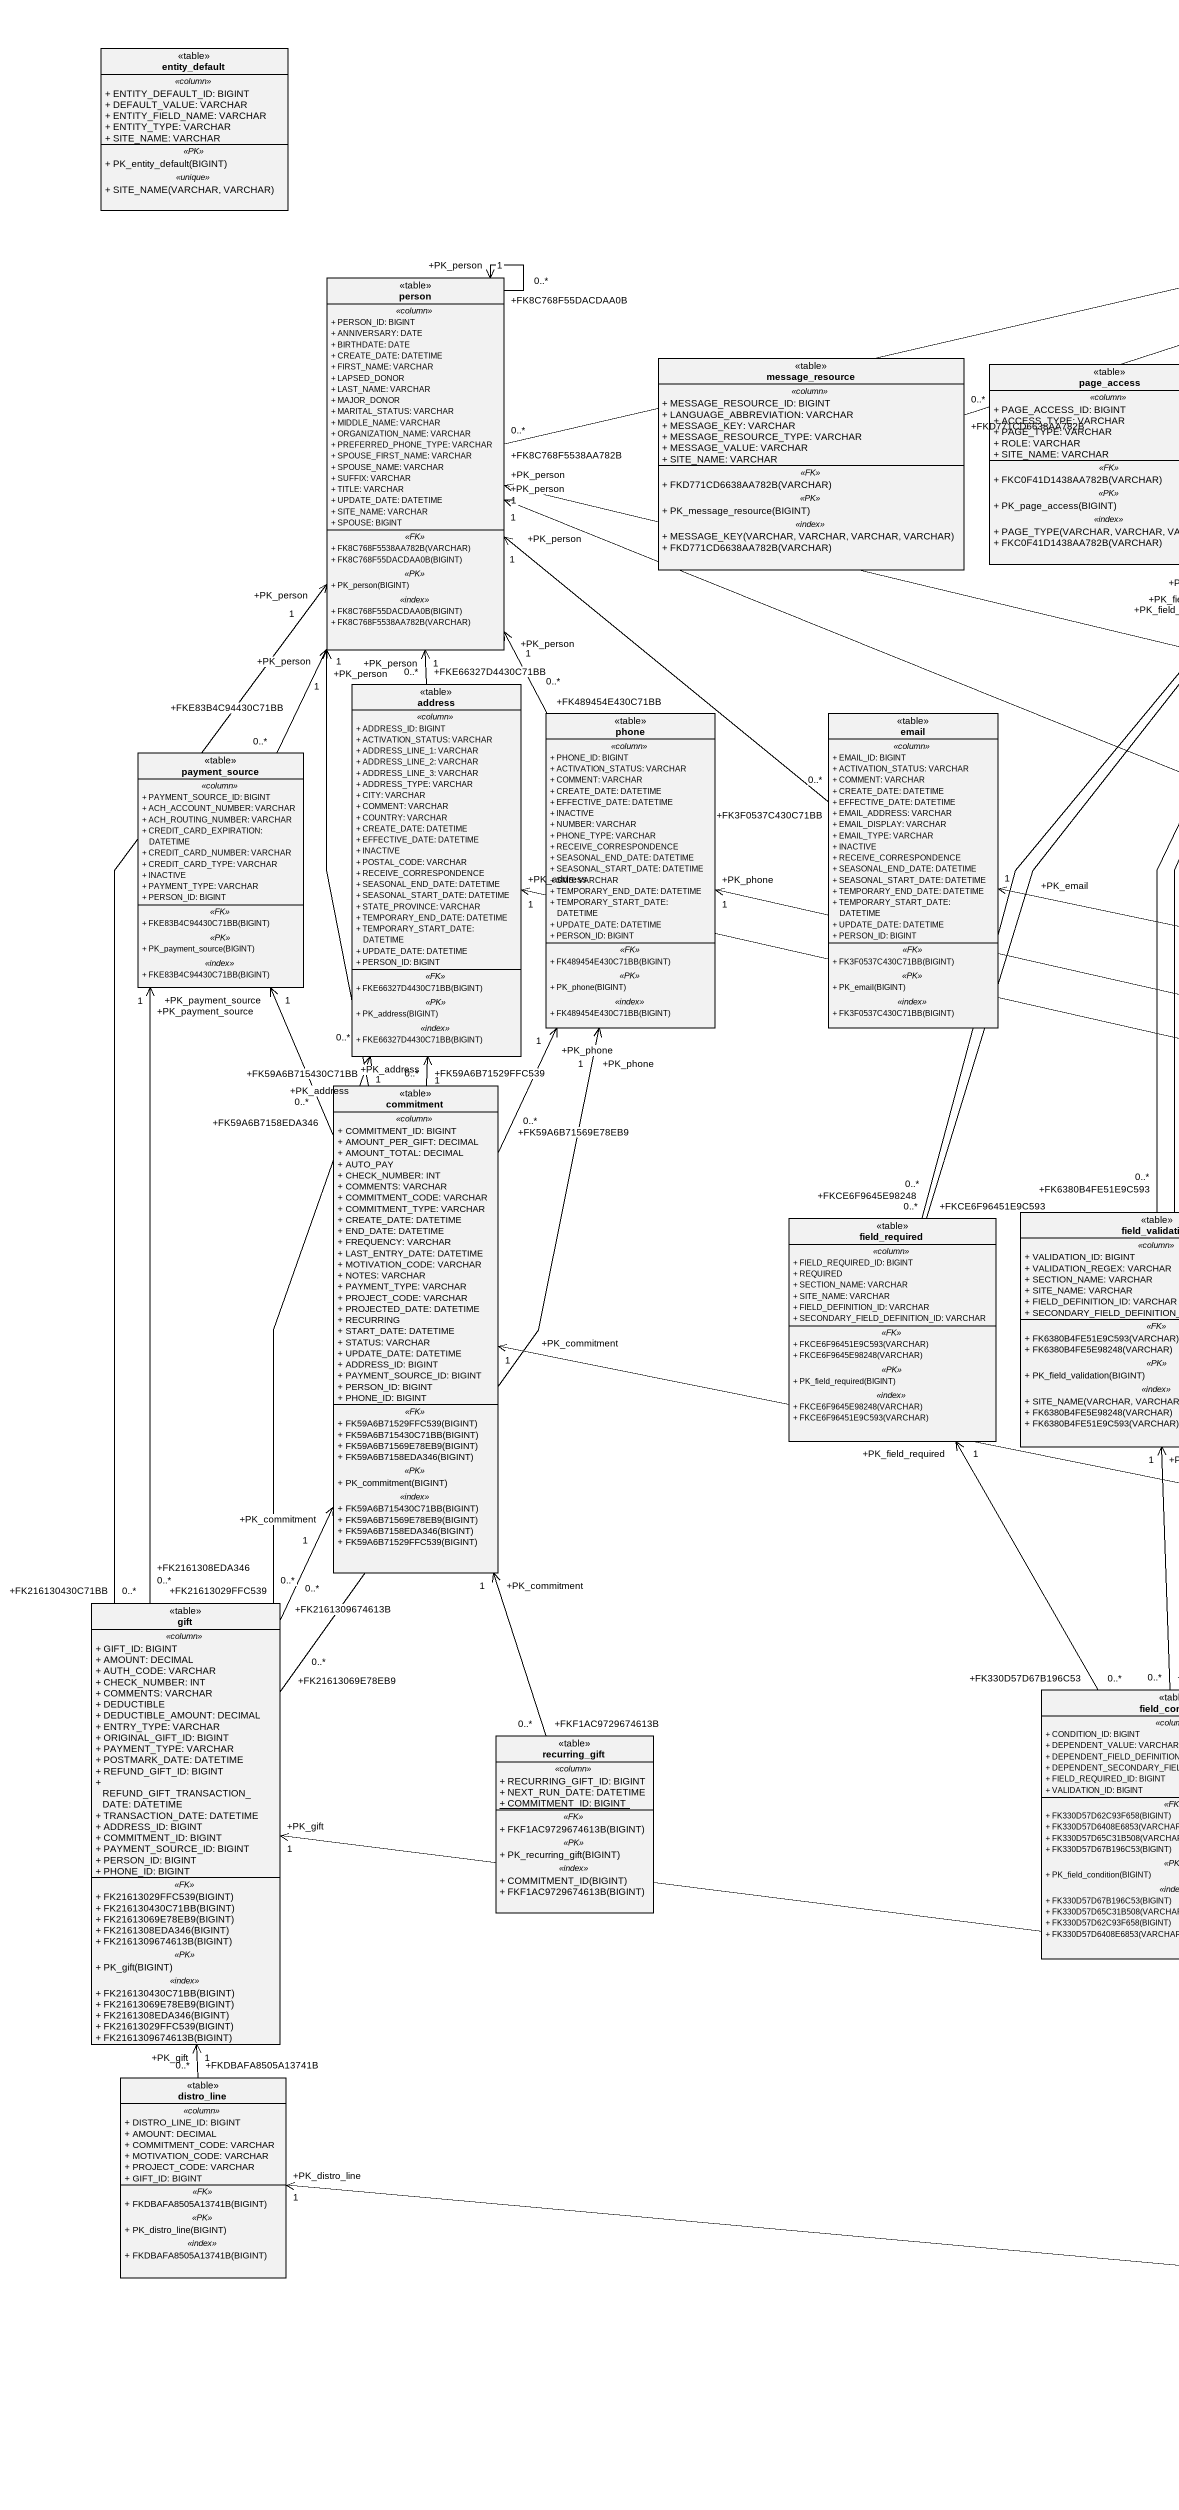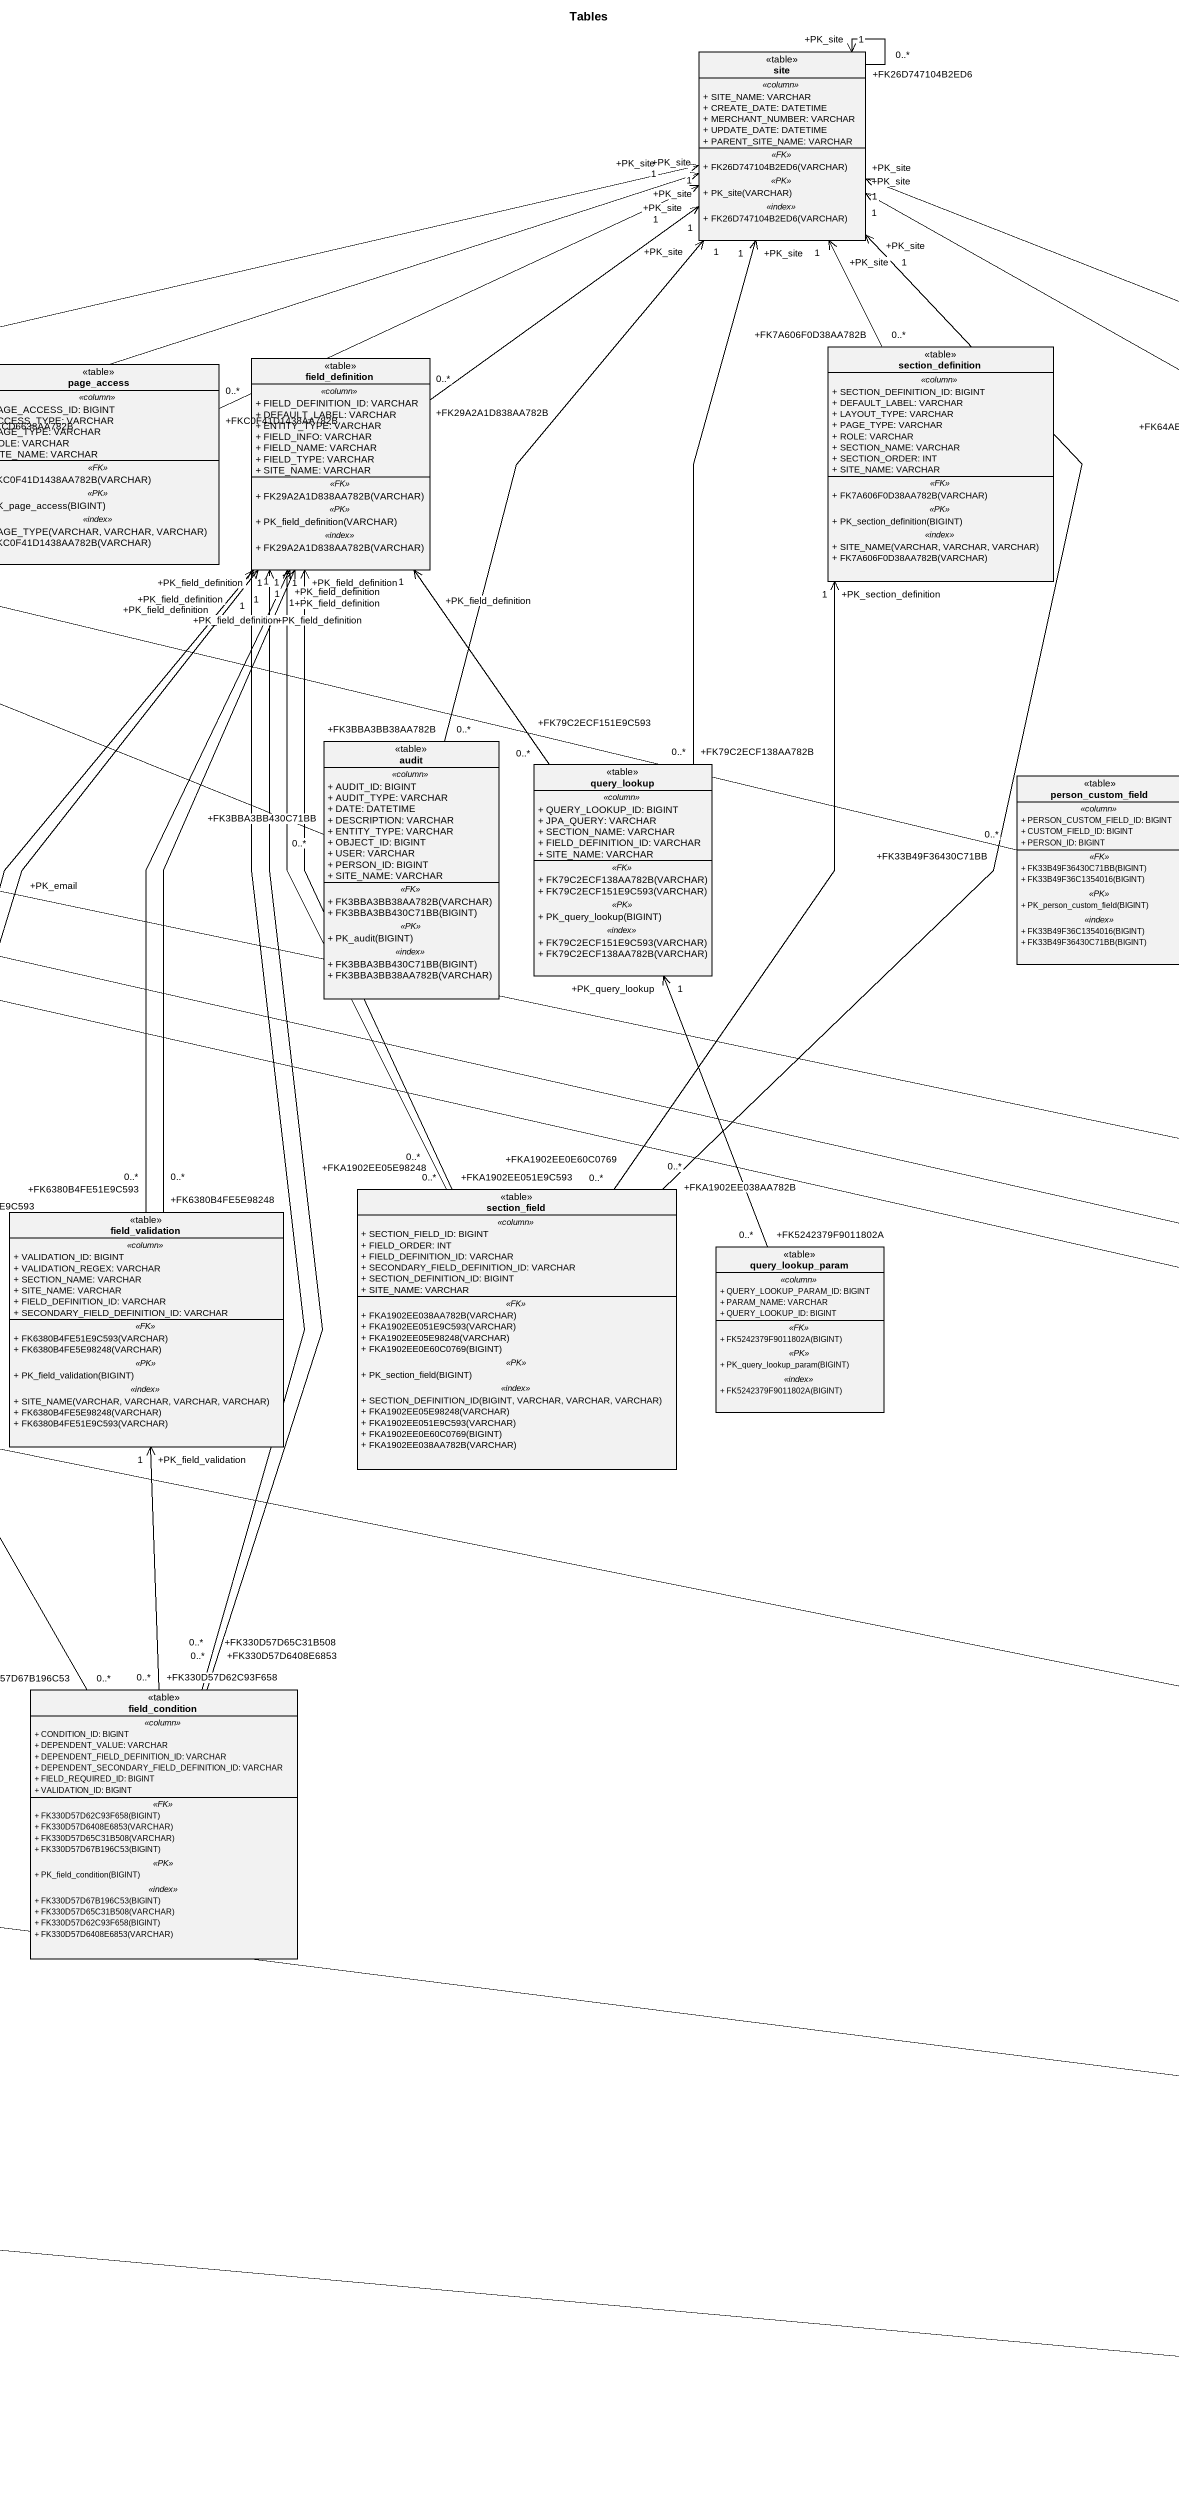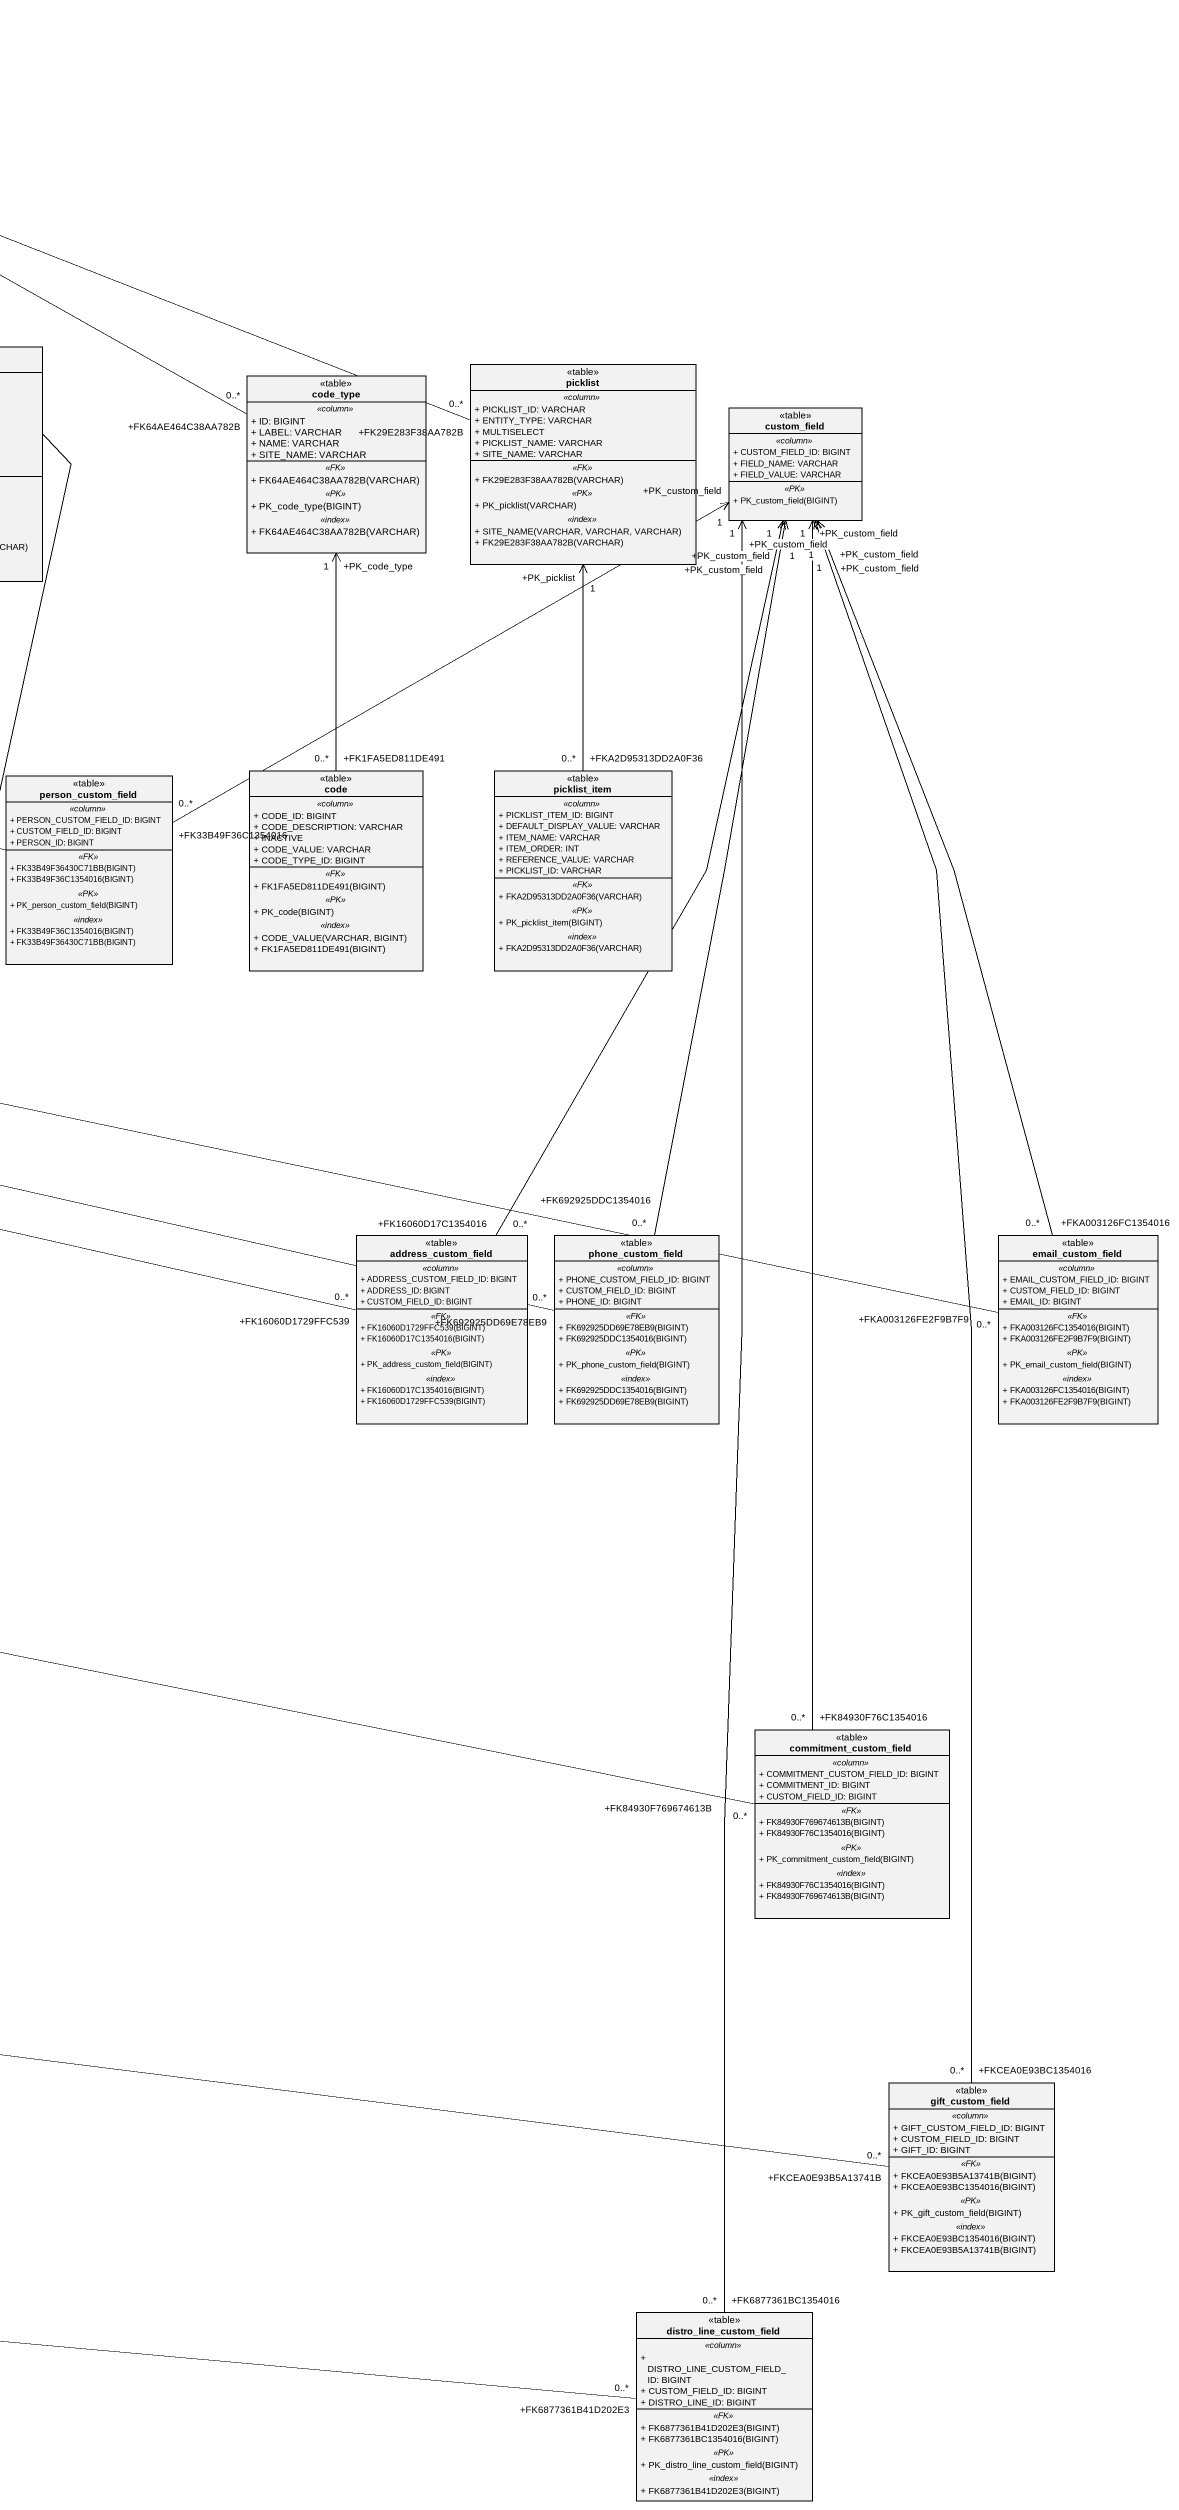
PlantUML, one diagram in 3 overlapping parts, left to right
@startuml
title Tables
hide circle
hide empty members
skinparam classAttributeIconSize 0
class entity_default <<table>> {
  .. <<column>> ..
  + ENTITY_DEFAULT_ID: BIGINT
  + DEFAULT_VALUE: VARCHAR
  + ENTITY_FIELD_NAME: VARCHAR
  + ENTITY_TYPE: VARCHAR
  + SITE_NAME: VARCHAR
  .. <<PK>> ..
  + PK_entity_default(BIGINT)
  .. <<unique>> ..
  + SITE_NAME(VARCHAR, VARCHAR)
}
class site <<table>> {
  .. <<column>> ..
  + SITE_NAME: VARCHAR
  + CREATE_DATE: DATETIME
  + MERCHANT_NUMBER: VARCHAR
  + UPDATE_DATE: DATETIME
  + PARENT_SITE_NAME: VARCHAR
  .. <<FK>> ..
  + FK26D747104B2ED6(VARCHAR)
  .. <<PK>> ..
  + PK_site(VARCHAR)
  .. <<index>> ..
  + FK26D747104B2ED6(VARCHAR)
}
class "person" as person_ <<table>> {
  .. <<column>> ..
  + PERSON_ID: BIGINT
  + ANNIVERSARY: DATE
  + BIRTHDATE: DATE
  + CREATE_DATE: DATETIME
  + FIRST_NAME: VARCHAR
  + LAPSED_DONOR
  + LAST_NAME: VARCHAR
  + MAJOR_DONOR
  + MARITAL_STATUS: VARCHAR
  + MIDDLE_NAME: VARCHAR
  + ORGANIZATION_NAME: VARCHAR
  + PREFERRED_PHONE_TYPE: VARCHAR
  + SPOUSE_FIRST_NAME: VARCHAR
  + SPOUSE_NAME: VARCHAR
  + SUFFIX: VARCHAR
  + TITLE: VARCHAR
  + UPDATE_DATE: DATETIME
  + SITE_NAME: VARCHAR
  + SPOUSE: BIGINT
  .. <<FK>> ..
  + FK8C768F5538AA782B(VARCHAR)
  + FK8C768F55DACDAA0B(BIGINT)
  .. <<PK>> ..
  + PK_person(BIGINT)
  .. <<index>> ..
  + FK8C768F55DACDAA0B(BIGINT)
  + FK8C768F5538AA782B(VARCHAR)
}
class message_resource <<table>> {
  .. <<column>> ..
  + MESSAGE_RESOURCE_ID: BIGINT
  + LANGUAGE_ABBREVIATION: VARCHAR
  + MESSAGE_KEY: VARCHAR
  + MESSAGE_RESOURCE_TYPE: VARCHAR
  + MESSAGE_VALUE: VARCHAR
  + SITE_NAME: VARCHAR
  .. <<FK>> ..
  + FKD771CD6638AA782B(VARCHAR)
  .. <<PK>> ..
  + PK_message_resource(BIGINT)
  .. <<index>> ..
  + MESSAGE_KEY(VARCHAR, VARCHAR, VARCHAR, VARCHAR)
  + FKD771CD6638AA782B(VARCHAR)
}
class field_definition <<table>> {
  .. <<column>> ..
  + FIELD_DEFINITION_ID: VARCHAR
  + DEFAULT_LABEL: VARCHAR
  + ENTITY_TYPE: VARCHAR
  + FIELD_INFO: VARCHAR
  + FIELD_NAME: VARCHAR
  + FIELD_TYPE: VARCHAR
  + SITE_NAME: VARCHAR
  .. <<FK>> ..
  + FK29A2A1D838AA782B(VARCHAR)
  .. <<PK>> ..
  + PK_field_definition(VARCHAR)
  .. <<index>> ..
  + FK29A2A1D838AA782B(VARCHAR)
}
class section_definition <<table>> {
  .. <<column>> ..
  + SECTION_DEFINITION_ID: BIGINT
  + DEFAULT_LABEL: VARCHAR
  + LAYOUT_TYPE: VARCHAR
  + PAGE_TYPE: VARCHAR
  + ROLE: VARCHAR
  + SECTION_NAME: VARCHAR
  + SECTION_ORDER: INT
  + SITE_NAME: VARCHAR
  .. <<FK>> ..
  + FK7A606F0D38AA782B(VARCHAR)
  .. <<PK>> ..
  + PK_section_definition(BIGINT)
  .. <<index>> ..
  + SITE_NAME(VARCHAR, VARCHAR, VARCHAR)
  + FK7A606F0D38AA782B(VARCHAR)
}
class page_access <<table>> {
  .. <<column>> ..
  + PAGE_ACCESS_ID: BIGINT
  + ACCESS_TYPE: VARCHAR
  + PAGE_TYPE: VARCHAR
  + ROLE: VARCHAR
  + SITE_NAME: VARCHAR
  .. <<FK>> ..
  + FKC0F41D1438AA782B(VARCHAR)
  .. <<PK>> ..
  + PK_page_access(BIGINT)
  .. <<index>> ..
  + PAGE_TYPE(VARCHAR, VARCHAR, VARCHAR)
  + FKC0F41D1438AA782B(VARCHAR)
}
class code_type <<table>> {
  .. <<column>> ..
  + ID: BIGINT
  + LABEL: VARCHAR
  + NAME: VARCHAR
  + SITE_NAME: VARCHAR
  .. <<FK>> ..
  + FK64AE464C38AA782B(VARCHAR)
  .. <<PK>> ..
  + PK_code_type(BIGINT)
  .. <<index>> ..
  + FK64AE464C38AA782B(VARCHAR)
}
class picklist <<table>> {
  .. <<column>> ..
  + PICKLIST_ID: VARCHAR
  + ENTITY_TYPE: VARCHAR
  + MULTISELECT
  + PICKLIST_NAME: VARCHAR
  + SITE_NAME: VARCHAR
  .. <<FK>> ..
  + FK29E283F38AA782B(VARCHAR)
  .. <<PK>> ..
  + PK_picklist(VARCHAR)
  .. <<index>> ..
  + SITE_NAME(VARCHAR, VARCHAR, VARCHAR)
  + FK29E283F38AA782B(VARCHAR)
}
class custom_field <<table>> {
  .. <<column>> ..
  + CUSTOM_FIELD_ID: BIGINT
  + FIELD_NAME: VARCHAR
  + FIELD_VALUE: VARCHAR
  .. <<PK>> ..
  + PK_custom_field(BIGINT)
}
class address <<table>> {
  .. <<column>> ..
  + ADDRESS_ID: BIGINT
  + ACTIVATION_STATUS: VARCHAR
  + ADDRESS_LINE_1: VARCHAR
  + ADDRESS_LINE_2: VARCHAR
  + ADDRESS_LINE_3: VARCHAR
  + ADDRESS_TYPE: VARCHAR
  + CITY: VARCHAR
  + COMMENT: VARCHAR
  + COUNTRY: VARCHAR
  + CREATE_DATE: DATETIME
  + EFFECTIVE_DATE: DATETIME
  + INACTIVE
  + POSTAL_CODE: VARCHAR
  + RECEIVE_CORRESPONDENCE
  + SEASONAL_END_DATE: DATETIME
  + SEASONAL_START_DATE: DATETIME
  + STATE_PROVINCE: VARCHAR
  + TEMPORARY_END_DATE: DATETIME
  + TEMPORARY_START_DATE: DATETIME
  + UPDATE_DATE: DATETIME
  + PERSON_ID: BIGINT
  .. <<FK>> ..
  + FKE66327D4430C71BB(BIGINT)
  .. <<PK>> ..
  + PK_address(BIGINT)
  .. <<index>> ..
  + FKE66327D4430C71BB(BIGINT)
}
class phone <<table>> {
  .. <<column>> ..
  + PHONE_ID: BIGINT
  + ACTIVATION_STATUS: VARCHAR
  + COMMENT: VARCHAR
  + CREATE_DATE: DATETIME
  + EFFECTIVE_DATE: DATETIME
  + INACTIVE
  + NUMBER: VARCHAR
  + PHONE_TYPE: VARCHAR
  + RECEIVE_CORRESPONDENCE
  + SEASONAL_END_DATE: DATETIME
  + SEASONAL_START_DATE: DATETIME
  + SMS: VARCHAR
  + TEMPORARY_END_DATE: DATETIME
  + TEMPORARY_START_DATE: DATETIME
  + UPDATE_DATE: DATETIME
  + PERSON_ID: BIGINT
  .. <<FK>> ..
  + FK489454E430C71BB(BIGINT)
  .. <<PK>> ..
  + PK_phone(BIGINT)
  .. <<index>> ..
  + FK489454E430C71BB(BIGINT)
}
class email <<table>> {
  .. <<column>> ..
  + EMAIL_ID: BIGINT
  + ACTIVATION_STATUS: VARCHAR
  + COMMENT: VARCHAR
  + CREATE_DATE: DATETIME
  + EFFECTIVE_DATE: DATETIME
  + EMAIL_ADDRESS: VARCHAR
  + EMAIL_DISPLAY: VARCHAR
  + EMAIL_TYPE: VARCHAR
  + INACTIVE
  + RECEIVE_CORRESPONDENCE
  + SEASONAL_END_DATE: DATETIME
  + SEASONAL_START_DATE: DATETIME
  + TEMPORARY_END_DATE: DATETIME
  + TEMPORARY_START_DATE: DATETIME
  + UPDATE_DATE: DATETIME
  + PERSON_ID: BIGINT
  .. <<FK>> ..
  + FK3F0537C430C71BB(BIGINT)
  .. <<PK>> ..
  + PK_email(BIGINT)
  .. <<index>> ..
  + FK3F0537C430C71BB(BIGINT)
}
class payment_source <<table>> {
  .. <<column>> ..
  + PAYMENT_SOURCE_ID: BIGINT
  + ACH_ACCOUNT_NUMBER: VARCHAR
  + ACH_ROUTING_NUMBER: VARCHAR
  + CREDIT_CARD_EXPIRATION: DATETIME
  + CREDIT_CARD_NUMBER: VARCHAR
  + CREDIT_CARD_TYPE: VARCHAR
  + INACTIVE
  + PAYMENT_TYPE: VARCHAR
  + PERSON_ID: BIGINT
  .. <<FK>> ..
  + FKE83B4C94430C71BB(BIGINT)
  .. <<PK>> ..
  + PK_payment_source(BIGINT)
  .. <<index>> ..
  + FKE83B4C94430C71BB(BIGINT)
}
class audit <<table>> {
  .. <<column>> ..
  + AUDIT_ID: BIGINT
  + AUDIT_TYPE: VARCHAR
  + DATE: DATETIME
  + DESCRIPTION: VARCHAR
  + ENTITY_TYPE: VARCHAR
  + OBJECT_ID: BIGINT
  + USER: VARCHAR
  + PERSON_ID: BIGINT
  + SITE_NAME: VARCHAR
  .. <<FK>> ..
  + FK3BBA3BB38AA782B(VARCHAR)
  + FK3BBA3BB430C71BB(BIGINT)
  .. <<PK>> ..
  + PK_audit(BIGINT)
  .. <<index>> ..
  + FK3BBA3BB430C71BB(BIGINT)
  + FK3BBA3BB38AA782B(VARCHAR)
}
class query_lookup <<table>> {
  .. <<column>> ..
  + QUERY_LOOKUP_ID: BIGINT
  + JPA_QUERY: VARCHAR
  + SECTION_NAME: VARCHAR
  + FIELD_DEFINITION_ID: VARCHAR
  + SITE_NAME: VARCHAR
  .. <<FK>> ..
  + FK79C2ECF138AA782B(VARCHAR)
  + FK79C2ECF151E9C593(VARCHAR)
  .. <<PK>> ..
  + PK_query_lookup(BIGINT)
  .. <<index>> ..
  + FK79C2ECF151E9C593(VARCHAR)
  + FK79C2ECF138AA782B(VARCHAR)
}
class person_custom_field <<table>> {
  .. <<column>> ..
  + PERSON_CUSTOM_FIELD_ID: BIGINT
  + CUSTOM_FIELD_ID: BIGINT
  + PERSON_ID: BIGINT
  .. <<FK>> ..
  + FK33B49F36430C71BB(BIGINT)
  + FK33B49F36C1354016(BIGINT)
  .. <<PK>> ..
  + PK_person_custom_field(BIGINT)
  .. <<index>> ..
  + FK33B49F36C1354016(BIGINT)
  + FK33B49F36430C71BB(BIGINT)
}
class code <<table>> {
  .. <<column>> ..
  + CODE_ID: BIGINT
  + CODE_DESCRIPTION: VARCHAR
  + INACTIVE
  + CODE_VALUE: VARCHAR
  + CODE_TYPE_ID: BIGINT
  .. <<FK>> ..
  + FK1FA5ED811DE491(BIGINT)
  .. <<PK>> ..
  + PK_code(BIGINT)
  .. <<index>> ..
  + CODE_VALUE(VARCHAR, BIGINT)
  + FK1FA5ED811DE491(BIGINT)
}
class picklist_item <<table>> {
  .. <<column>> ..
  + PICKLIST_ITEM_ID: BIGINT
  + DEFAULT_DISPLAY_VALUE: VARCHAR
  + ITEM_NAME: VARCHAR
  + ITEM_ORDER: INT
  + REFERENCE_VALUE: VARCHAR
  + PICKLIST_ID: VARCHAR
  .. <<FK>> ..
  + FKA2D95313DD2A0F36(VARCHAR)
  .. <<PK>> ..
  + PK_picklist_item(BIGINT)
  .. <<index>> ..
  + FKA2D95313DD2A0F36(VARCHAR)
}
class commitment <<table>> {
  .. <<column>> ..
  + COMMITMENT_ID: BIGINT
  + AMOUNT_PER_GIFT: DECIMAL
  + AMOUNT_TOTAL: DECIMAL
  + AUTO_PAY
  + CHECK_NUMBER: INT
  + COMMENTS: VARCHAR
  + COMMITMENT_CODE: VARCHAR
  + COMMITMENT_TYPE: VARCHAR
  + CREATE_DATE: DATETIME
  + END_DATE: DATETIME
  + FREQUENCY: VARCHAR
  + LAST_ENTRY_DATE: DATETIME
  + MOTIVATION_CODE: VARCHAR
  + NOTES: VARCHAR
  + PAYMENT_TYPE: VARCHAR
  + PROJECT_CODE: VARCHAR
  + PROJECTED_DATE: DATETIME
  + RECURRING
  + START_DATE: DATETIME
  + STATUS: VARCHAR
  + UPDATE_DATE: DATETIME
  + ADDRESS_ID: BIGINT
  + PAYMENT_SOURCE_ID: BIGINT
  + PERSON_ID: BIGINT
  + PHONE_ID: BIGINT
  .. <<FK>> ..
  + FK59A6B71529FFC539(BIGINT)
  + FK59A6B715430C71BB(BIGINT)
  + FK59A6B71569E78EB9(BIGINT)
  + FK59A6B7158EDA346(BIGINT)
  .. <<PK>> ..
  + PK_commitment(BIGINT)
  .. <<index>> ..
  + FK59A6B715430C71BB(BIGINT)
  + FK59A6B71569E78EB9(BIGINT)
  + FK59A6B7158EDA346(BIGINT)
  + FK59A6B71529FFC539(BIGINT)
}
class section_field <<table>> {
  .. <<column>> ..
  + SECTION_FIELD_ID: BIGINT
  + FIELD_ORDER: INT
  + FIELD_DEFINITION_ID: VARCHAR
  + SECONDARY_FIELD_DEFINITION_ID: VARCHAR
  + SECTION_DEFINITION_ID: BIGINT
  + SITE_NAME: VARCHAR
  .. <<FK>> ..
  + FKA1902EE038AA782B(VARCHAR)
  + FKA1902EE051E9C593(VARCHAR)
  + FKA1902EE05E98248(VARCHAR)
  + FKA1902EE0E60C0769(BIGINT)
  .. <<PK>> ..
  + PK_section_field(BIGINT)
  .. <<index>> ..
  + SECTION_DEFINITION_ID(BIGINT, VARCHAR, VARCHAR, VARCHAR)
  + FKA1902EE05E98248(VARCHAR)
  + FKA1902EE051E9C593(VARCHAR)
  + FKA1902EE0E60C0769(BIGINT)
  + FKA1902EE038AA782B(VARCHAR)
}
class field_required <<table>> {
  .. <<column>> ..
  + FIELD_REQUIRED_ID: BIGINT
  + REQUIRED
  + SECTION_NAME: VARCHAR
  + SITE_NAME: VARCHAR
  + FIELD_DEFINITION_ID: VARCHAR
  + SECONDARY_FIELD_DEFINITION_ID: VARCHAR
  .. <<FK>> ..
  + FKCE6F96451E9C593(VARCHAR)
  + FKCE6F9645E98248(VARCHAR)
  .. <<PK>> ..
  + PK_field_required(BIGINT)
  .. <<index>> ..
  + FKCE6F9645E98248(VARCHAR)
  + FKCE6F96451E9C593(VARCHAR)
}
class field_validation <<table>> {
  .. <<column>> ..
  + VALIDATION_ID: BIGINT
  + VALIDATION_REGEX: VARCHAR
  + SECTION_NAME: VARCHAR
  + SITE_NAME: VARCHAR
  + FIELD_DEFINITION_ID: VARCHAR
  + SECONDARY_FIELD_DEFINITION_ID: VARCHAR
  .. <<FK>> ..
  + FK6380B4FE51E9C593(VARCHAR)
  + FK6380B4FE5E98248(VARCHAR)
  .. <<PK>> ..
  + PK_field_validation(BIGINT)
  .. <<index>> ..
  + SITE_NAME(VARCHAR, VARCHAR, VARCHAR, VARCHAR)
  + FK6380B4FE5E98248(VARCHAR)
  + FK6380B4FE51E9C593(VARCHAR)
}
class query_lookup_param <<table>> {
  .. <<column>> ..
  + QUERY_LOOKUP_PARAM_ID: BIGINT
  + PARAM_NAME: VARCHAR
  + QUERY_LOOKUP_ID: BIGINT
  .. <<FK>> ..
  + FK5242379F9011802A(BIGINT)
  .. <<PK>> ..
  + PK_query_lookup_param(BIGINT)
  .. <<index>> ..
  + FK5242379F9011802A(BIGINT)
}
class address_custom_field <<table>> {
  .. <<column>> ..
  + ADDRESS_CUSTOM_FIELD_ID: BIGINT
  + ADDRESS_ID: BIGINT
  + CUSTOM_FIELD_ID: BIGINT
  .. <<FK>> ..
  + FK16060D1729FFC539(BIGINT)
  + FK16060D17C1354016(BIGINT)
  .. <<PK>> ..
  + PK_address_custom_field(BIGINT)
  .. <<index>> ..
  + FK16060D17C1354016(BIGINT)
  + FK16060D1729FFC539(BIGINT)
}
class phone_custom_field <<table>> {
  .. <<column>> ..
  + PHONE_CUSTOM_FIELD_ID: BIGINT
  + CUSTOM_FIELD_ID: BIGINT
  + PHONE_ID: BIGINT
  .. <<FK>> ..
  + FK692925DD69E78EB9(BIGINT)
  + FK692925DDC1354016(BIGINT)
  .. <<PK>> ..
  + PK_phone_custom_field(BIGINT)
  .. <<index>> ..
  + FK692925DDC1354016(BIGINT)
  + FK692925DD69E78EB9(BIGINT)
}
class email_custom_field <<table>> {
  .. <<column>> ..
  + EMAIL_CUSTOM_FIELD_ID: BIGINT
  + CUSTOM_FIELD_ID: BIGINT
  + EMAIL_ID: BIGINT
  .. <<FK>> ..
  + FKA003126FC1354016(BIGINT)
  + FKA003126FE2F9B7F9(BIGINT)
  .. <<PK>> ..
  + PK_email_custom_field(BIGINT)
  .. <<index>> ..
  + FKA003126FC1354016(BIGINT)
  + FKA003126FE2F9B7F9(BIGINT)
}
class gift <<table>> {
  .. <<column>> ..
  + GIFT_ID: BIGINT
  + AMOUNT: DECIMAL
  + AUTH_CODE: VARCHAR
  + CHECK_NUMBER: INT
  + COMMENTS: VARCHAR
  + DEDUCTIBLE
  + DEDUCTIBLE_AMOUNT: DECIMAL
  + ENTRY_TYPE: VARCHAR
  + ORIGINAL_GIFT_ID: BIGINT
  + PAYMENT_TYPE: VARCHAR
  + POSTMARK_DATE: DATETIME
  + REFUND_GIFT_ID: BIGINT
  + REFUND_GIFT_TRANSACTION_DATE: DATETIME
  + TRANSACTION_DATE: DATETIME
  + ADDRESS_ID: BIGINT
  + COMMITMENT_ID: BIGINT
  + PAYMENT_SOURCE_ID: BIGINT
  + PERSON_ID: BIGINT
  + PHONE_ID: BIGINT
  .. <<FK>> ..
  + FK21613029FFC539(BIGINT)
  + FK216130430C71BB(BIGINT)
  + FK21613069E78EB9(BIGINT)
  + FK2161308EDA346(BIGINT)
  + FK2161309674613B(BIGINT)
  .. <<PK>> ..
  + PK_gift(BIGINT)
  .. <<index>> ..
  + FK216130430C71BB(BIGINT)
  + FK21613069E78EB9(BIGINT)
  + FK2161308EDA346(BIGINT)
  + FK21613029FFC539(BIGINT)
  + FK2161309674613B(BIGINT)
}
class field_condition <<table>> {
  .. <<column>> ..
  + CONDITION_ID: BIGINT
  + DEPENDENT_VALUE: VARCHAR
  + DEPENDENT_FIELD_DEFINITION_ID: VARCHAR
  + DEPENDENT_SECONDARY_FIELD_DEFINITION_ID: VARCHAR
  + FIELD_REQUIRED_ID: BIGINT
  + VALIDATION_ID: BIGINT
  .. <<FK>> ..
  + FK330D57D62C93F658(BIGINT)
  + FK330D57D6408E6853(VARCHAR)
  + FK330D57D65C31B508(VARCHAR)
  + FK330D57D67B196C53(BIGINT)
  .. <<PK>> ..
  + PK_field_condition(BIGINT)
  .. <<index>> ..
  + FK330D57D67B196C53(BIGINT)
  + FK330D57D65C31B508(VARCHAR)
  + FK330D57D62C93F658(BIGINT)
  + FK330D57D6408E6853(VARCHAR)
}
class recurring_gift <<table>> {
  .. <<column>> ..
  + RECURRING_GIFT_ID: BIGINT
  + NEXT_RUN_DATE: DATETIME
  {static} + COMMITMENT_ID: BIGINT
  .. <<FK>> ..
  + FKF1AC9729674613B(BIGINT)
  .. <<PK>> ..
  + PK_recurring_gift(BIGINT)
  .. <<index>> ..
  + COMMITMENT_ID(BIGINT)
  + FKF1AC9729674613B(BIGINT)
}
class commitment_custom_field <<table>> {
  .. <<column>> ..
  + COMMITMENT_CUSTOM_FIELD_ID: BIGINT
  + COMMITMENT_ID: BIGINT
  + CUSTOM_FIELD_ID: BIGINT
  .. <<FK>> ..
  + FK84930F769674613B(BIGINT)
  + FK84930F76C1354016(BIGINT)
  .. <<PK>> ..
  + PK_commitment_custom_field(BIGINT)
  .. <<index>> ..
  + FK84930F76C1354016(BIGINT)
  + FK84930F769674613B(BIGINT)
}
class distro_line <<table>> {
  .. <<column>> ..
  + DISTRO_LINE_ID: BIGINT
  + AMOUNT: DECIMAL
  + COMMITMENT_CODE: VARCHAR
  + MOTIVATION_CODE: VARCHAR
  + PROJECT_CODE: VARCHAR
  + GIFT_ID: BIGINT
  .. <<FK>> ..
  + FKDBAFA8505A13741B(BIGINT)
  .. <<PK>> ..
  + PK_distro_line(BIGINT)
  .. <<index>> ..
  + FKDBAFA8505A13741B(BIGINT)
}
class gift_custom_field <<table>> {
  .. <<column>> ..
  + GIFT_CUSTOM_FIELD_ID: BIGINT
  + CUSTOM_FIELD_ID: BIGINT
  + GIFT_ID: BIGINT
  .. <<FK>> ..
  + FKCEA0E93B5A13741B(BIGINT)
  + FKCEA0E93BC1354016(BIGINT)
  .. <<PK>> ..
  + PK_gift_custom_field(BIGINT)
  .. <<index>> ..
  + FKCEA0E93BC1354016(BIGINT)
  + FKCEA0E93B5A13741B(BIGINT)
}
class distro_line_custom_field <<table>> {
  .. <<column>> ..
  + DISTRO_LINE_CUSTOM_FIELD_ID: BIGINT
  + CUSTOM_FIELD_ID: BIGINT
  + DISTRO_LINE_ID: BIGINT
  .. <<FK>> ..
  + FK6877361B41D202E3(BIGINT)
  + FK6877361BC1354016(BIGINT)
  .. <<PK>> ..
  + PK_distro_line_custom_field(BIGINT)
  .. <<index>> ..
  + FK6877361B41D202E3(BIGINT)
}
site "+FK26D747104B2ED6\n0..*" --> "+PK_site\n1" site
person_ "+FK8C768F5538AA782B\n0..*" -right-> "+PK_site\n1" site
person_ "+FK8C768F55DACDAA0B\n0..*" --> "+PK_person\n1" person_
message_resource "+FKD771CD6638AA782B\n0..*" -right-> "+PK_site\n1" site
field_definition "+FK29A2A1D838AA782B\n0..*" -up-> "+PK_site\n1" site
section_definition "+FK7A606F0D38AA782B\n0..*" -up-> "+PK_site\n1" site
page_access "+FKC0F41D1438AA782B\n0..*" -right-> "+PK_site\n1" site
code_type "+FK64AE464C38AA782B\n0..*" -left-> "+PK_site\n1" site
picklist "+FK29E283F38AA782B\n0..*" -left-> "+PK_site\n1" site
address "+FKE66327D4430C71BB\n0..*" -up-> "+PK_person\n1" person_
phone "+FK489454E430C71BB\n0..*" -up-> "+PK_person\n1" person_
email "+FK3F0537C430C71BB\n0..*" -up-> "+PK_person\n1" person_
payment_source "+FKE83B4C94430C71BB\n0..*" -up-> "+PK_person\n1" person_
audit "+FK3BBA3BB38AA782B\n0..*" -up-> "+PK_site\n1" site
audit "+FK3BBA3BB430C71BB\n0..*" -left-> "+PK_person\n1" person_
query_lookup "+FK79C2ECF138AA782B\n0..*" -up-> "+PK_site\n1" site
query_lookup "+FK79C2ECF151E9C593\n0..*" -up-> "+PK_field_definition\n1" field_definition
person_custom_field "+FK33B49F36430C71BB\n0..*" -left-> "+PK_person\n1" person_
person_custom_field "+FK33B49F36C1354016\n0..*" -right-> "+PK_custom_field\n1" custom_field
code "+FK1FA5ED811DE491\n0..*" -up-> "+PK_code_type\n1" code_type
picklist_item "+FKA2D95313DD2A0F36\n0..*" -up-> "+PK_picklist\n1" picklist
commitment "+FK59A6B715430C71BB\n0..*" -up-> "+PK_person\n1" person_
commitment "+FK59A6B71529FFC539\n0..*" -up-> "+PK_address\n1" address
commitment "+FK59A6B71569E78EB9\n0..*" -up-> "+PK_phone\n1" phone
commitment "+FK59A6B7158EDA346\n0..*" -up-> "+PK_payment_source\n1" payment_source
section_field "+FKA1902EE038AA782B\n0..*" -up-> "+PK_site\n1" site
section_field "+FKA1902EE051E9C593\n0..*" -up-> "+PK_field_definition\n1" field_definition
section_field "+FKA1902EE05E98248\n0..*" -up-> "+PK_field_definition\n1" field_definition
section_field "+FKA1902EE0E60C0769\n0..*" -up-> "+PK_section_definition\n1" section_definition
field_required "+FKCE6F96451E9C593\n0..*" -up-> "+PK_field_definition\n1" field_definition
field_required "+FKCE6F9645E98248\n0..*" -up-> "+PK_field_definition\n1" field_definition
field_validation "+FK6380B4FE51E9C593\n0..*" -up-> "+PK_field_definition\n1" field_definition
field_validation "+FK6380B4FE5E98248\n0..*" -up-> "+PK_field_definition\n1" field_definition
query_lookup_param "+FK5242379F9011802A\n0..*" -up-> "+PK_query_lookup\n1" query_lookup
address_custom_field "+FK16060D17C1354016\n0..*" -up-> "+PK_custom_field\n1" custom_field
address_custom_field "+FK16060D1729FFC539\n0..*" -left-> "+PK_address\n1" address
phone_custom_field "+FK692925DDC1354016\n0..*" -up-> "+PK_custom_field\n1" custom_field
phone_custom_field "+FK692925DD69E78EB9\n0..*" -left-> "+PK_phone\n1" phone
email_custom_field "+FKA003126FC1354016\n0..*" -up-> "+PK_custom_field\n1" custom_field
email_custom_field "+FKA003126FE2F9B7F9\n0..*" -left-> "+PK_email\n1" email
gift "+FK216130430C71BB\n0..*" -up-> "+PK_person\n1" person_
gift "+FK21613029FFC539\n0..*" -up-> "+PK_address\n1" address
gift "+FK21613069E78EB9\n0..*" -up-> "+PK_phone\n1" phone
gift "+FK2161308EDA346\n0..*" -up-> "+PK_payment_source\n1" payment_source
gift "+FK2161309674613B\n0..*" -up-> "+PK_commitment\n1" commitment
field_condition "+FK330D57D6408E6853\n0..*" -up-> "+PK_field_definition\n1" field_definition
field_condition "+FK330D57D65C31B508\n0..*" -up-> "+PK_field_definition\n1" field_definition
field_condition "+FK330D57D67B196C53\n0..*" -up-> "+PK_field_required\n1" field_required
field_condition "+FK330D57D62C93F658\n0..*" -up-> "+PK_field_validation\n1" field_validation
recurring_gift "+FKF1AC9729674613B\n0..*" -up-> "+PK_commitment\n1" commitment
commitment_custom_field "+FK84930F76C1354016\n0..*" -up-> "+PK_custom_field\n1" custom_field
commitment_custom_field "+FK84930F769674613B\n0..*" -left-> "+PK_commitment\n1" commitment
distro_line "+FKDBAFA8505A13741B\n0..*" -up-> "+PK_gift\n1" gift
gift_custom_field "+FKCEA0E93BC1354016\n0..*" -up-> "+PK_custom_field\n1" custom_field
gift_custom_field "+FKCEA0E93B5A13741B\n0..*" -left-> "+PK_gift\n1" gift
distro_line_custom_field "+FK6877361BC1354016\n0..*" -up-> "+PK_custom_field\n1" custom_field
distro_line_custom_field "+FK6877361B41D202E3\n0..*" -left-> "+PK_distro_line\n1" distro_line
@enduml
